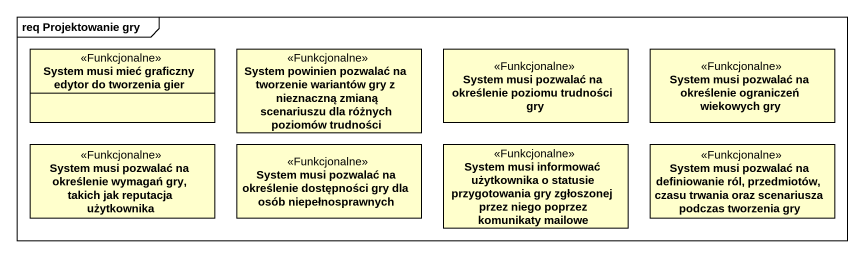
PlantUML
@startuml
mainframe req Projektowanie gry
hide circle
hide empty members
class "System musi mieć graficzny edytor do tworzenia gier" as System_musi_mieć_graficzny <<Funkcjonalne>>
class "System powinien pozwalać na tworzenie wariantów gry z nieznaczną zmianą scenariuszu dla różnych poziomów trudności" as System_powinien_pozwalać_na <<Funkcjonalne>>
class "System musi pozwalać na określenie poziomu trudności gry" as System_musi_pozwalać_na <<Funkcjonalne>>
class "System musi pozwalać na określenie ograniczeń wiekowych gry" as System_musi_pozwalać_na_2 <<Funkcjonalne>>
class "System musi pozwalać na określenie wymagań gry, takich jak reputacja użytkownika" as System_musi_pozwalać_na_3 <<Funkcjonalne>>
class "System musi pozwalać na określenie dostępności gry dla osób niepełnosprawnych" as System_musi_pozwalać_na_4 <<Funkcjonalne>>
class "System musi informować użytkownika o statusie przygotowania gry zgłoszonej przez niego poprzez komunikaty mailowe" as System_musi_informować <<Funkcjonalne>>
class "System musi pozwalać na definiowanie ról, przedmiotów, czasu trwania oraz scenariusza podczas tworzenia gry" as System_musi_pozwalać_na_5 <<Funkcjonalne>>
@enduml
